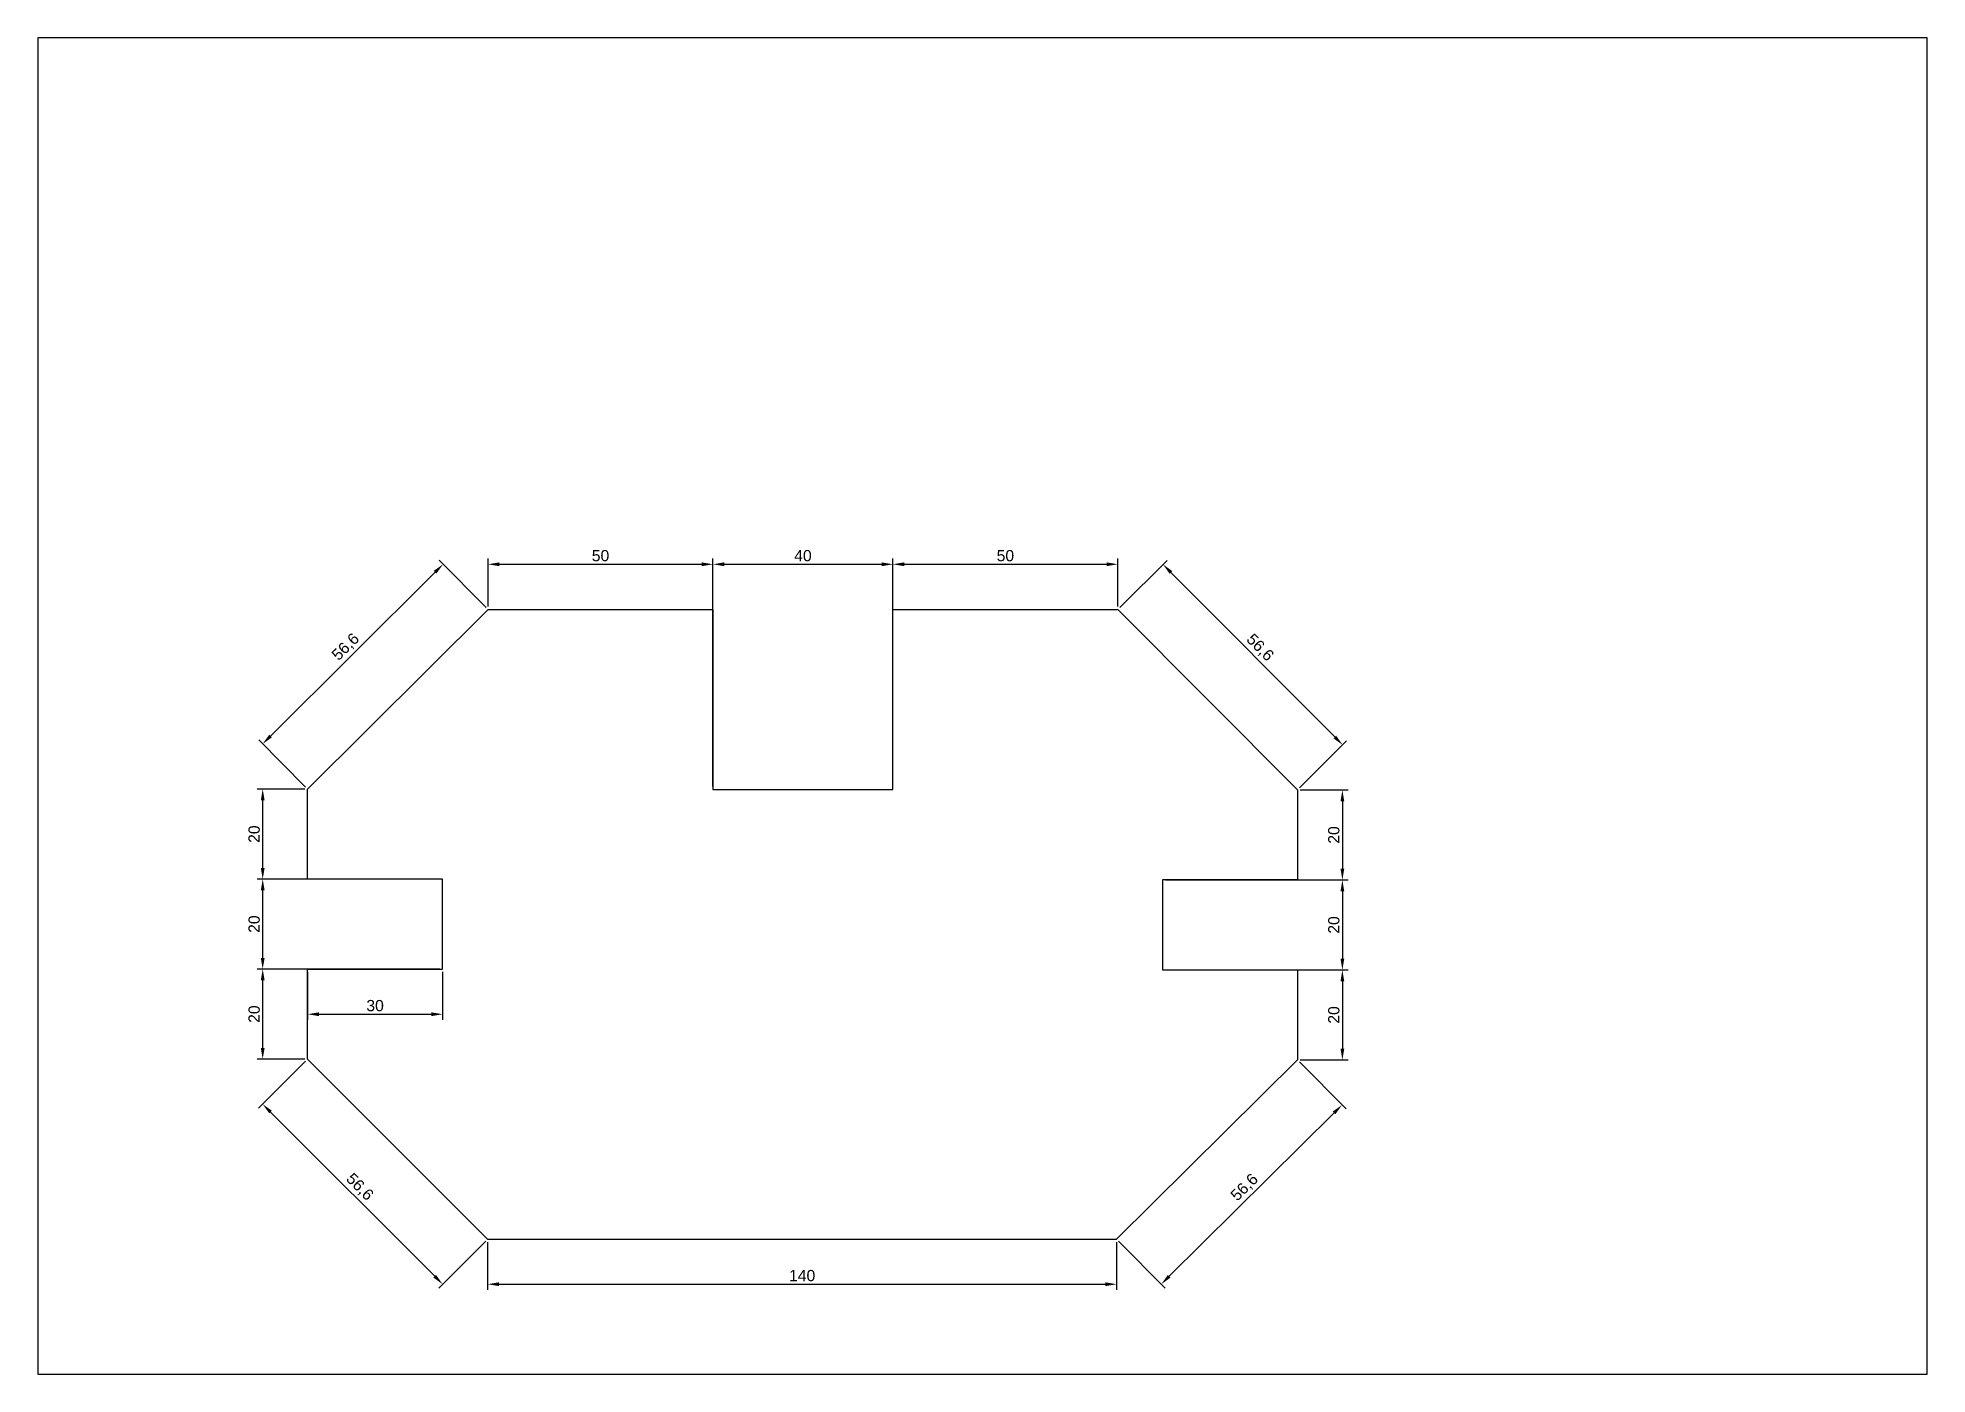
# Model space of a CAD drawing. Header units: millimetres. Extents: x 0 to 420, y 0 to 297.
import ezdxf

# ---------------------------------------------------------------- set-up
doc = ezdxf.new("R2010")
doc.units = ezdxf.units.MM
doc.layers.add('Kontury', color=7, linetype='Continuous', lineweight=30)
doc.layers.add('Pomocnicza', color=90, linetype='Continuous')
doc.layers.add('Wymiary', color=140, linetype='Continuous')
doc.styles.get("Standard").update_dxf_attribs({"font": 'arial.ttf'})
doc.dimstyles.new('KURS', dxfattribs={"dimtxt": 2.5, "dimasz": 2.5, "dimexe": 1.25, "dimexo": 0.625, "dimtad": 1, "dimtxsty": 'Standard', "dimcen": 2.5, "dimadec": 0, "dimazin": 0, "dimtfac": 1, "dimtmove": 0, "dimatfit": 3, "dimfxl": 1, "dimarcsym": 0})

# ---------------------------------------------------------------- blocks, each defined once
blk = doc.blocks.new('*D5')
at = {"layer": 'Defpoints', "color": 0, "transparency": 16777216}
for p in [(59.98, 70.02), (49.98, 60.02), (100, 30)]:
    blk.add_point(p, dxfattribs=at)
at = {"layer": 'Wymiary', "color": 0, "lineweight": -2, "transparency": 16777216}
for p, q in [((59.54, 69.58), (49.09, 59.14)), ((88.23, 21.77), (51.75, 58.25)), ((99.56, 29.56), (89.12, 19.12))]:
    blk.add_line(p, q, dxfattribs=at)
at = {"layer": 'Wymiary', "color": 0, "transparency": 16777216}
for points in [[(52.04, 58.55), (51.45, 57.96), (49.98, 60.02)], [(88.53, 22.06), (87.94, 21.47), (90, 20)]]:
    blk.add_solid(points, dxfattribs=at)
at = {"layer": 'Wymiary', "color": 0, "transparency": 16777216, "insert": (71.49, 41.52), "char_height": 2.5, "attachment_point": 5, "rotation": 315}
blk.add_mtext('56,6', dxfattribs=at)
blk = doc.blocks.new('*D6')
at = {"layer": 'Defpoints', "color": 0, "transparency": 16777216}
for p in [(50, 90.02), (59.98, 90.02), (59.98, 70.02)]:
    blk.add_point(p, dxfattribs=at)
at = {"layer": 'Wymiary', "color": 0, "lineweight": -2, "transparency": 16777216}
for p, q in [((59.35, 90.02), (48.75, 90.02)), ((50, 72.52), (50, 87.52)), ((59.35, 70.02), (48.75, 70.02))]:
    blk.add_line(p, q, dxfattribs=at)
at = {"layer": 'Wymiary', "color": 0, "transparency": 16777216}
for points in [[(49.58, 87.52), (50.42, 87.52), (50, 90.02)], [(49.58, 72.52), (50.42, 72.52), (50, 70.02)]]:
    blk.add_solid(points, dxfattribs=at)
at = {"layer": 'Wymiary', "color": 0, "transparency": 16777216, "insert": (48.1, 80.02), "char_height": 2.5, "attachment_point": 5, "rotation": 90}
blk.add_mtext('20', dxfattribs=at)
blk = doc.blocks.new('*D8')
at = {"layer": 'Defpoints', "color": 0, "transparency": 16777216}
for p in [(59.98, 90.02), (89.98, 90.02), (89.98, 80)]:
    blk.add_point(p, dxfattribs=at)
at = {"layer": 'Wymiary', "color": 0, "lineweight": -2, "transparency": 16777216}
for p, q in [((59.98, 89.4), (59.98, 78.75)), ((89.98, 89.4), (89.98, 78.75)), ((62.48, 80), (87.48, 80))]:
    blk.add_line(p, q, dxfattribs=at)
at = {"layer": 'Wymiary', "color": 0, "transparency": 16777216}
for points in [[(62.48, 80.42), (62.48, 79.58), (59.98, 80)], [(87.48, 80.42), (87.48, 79.58), (89.98, 80)]]:
    blk.add_solid(points, dxfattribs=at)
at = {"layer": 'Wymiary', "color": 0, "transparency": 16777216, "insert": (74.98, 81.9), "char_height": 2.5, "attachment_point": 5}
blk.add_mtext('30', dxfattribs=at)
blk = doc.blocks.new('*D9')
at = {"layer": 'Defpoints', "color": 0, "transparency": 16777216}
for p in [(50, 110.02), (89.98, 110.02), (89.98, 90.02)]:
    blk.add_point(p, dxfattribs=at)
at = {"layer": 'Wymiary', "color": 0, "lineweight": -2, "transparency": 16777216}
for p, q in [((89.35, 110.02), (48.75, 110.02)), ((50, 92.52), (50, 107.52)), ((89.35, 90.02), (48.75, 90.02))]:
    blk.add_line(p, q, dxfattribs=at)
at = {"layer": 'Wymiary', "color": 0, "transparency": 16777216}
for points in [[(49.58, 107.52), (50.42, 107.52), (50, 110.02)], [(49.58, 92.52), (50.42, 92.52), (50, 90.02)]]:
    blk.add_solid(points, dxfattribs=at)
at = {"layer": 'Wymiary', "color": 0, "transparency": 16777216, "insert": (48.1, 100.02), "char_height": 2.5, "attachment_point": 5, "rotation": 90}
blk.add_mtext('20', dxfattribs=at)
blk = doc.blocks.new('*D10')
at = {"layer": 'Defpoints', "color": 0, "transparency": 16777216}
for p in [(50, 130.02), (59.98, 130.02), (59.98, 110.02)]:
    blk.add_point(p, dxfattribs=at)
at = {"layer": 'Wymiary', "color": 0, "lineweight": -2, "transparency": 16777216}
for p, q in [((59.35, 130.02), (48.75, 130.02)), ((50, 112.52), (50, 127.52)), ((59.35, 110.02), (48.75, 110.02))]:
    blk.add_line(p, q, dxfattribs=at)
at = {"layer": 'Wymiary', "color": 0, "transparency": 16777216}
for points in [[(49.58, 127.52), (50.42, 127.52), (50, 130.02)], [(49.58, 112.52), (50.42, 112.52), (50, 110.02)]]:
    blk.add_solid(points, dxfattribs=at)
at = {"layer": 'Wymiary', "color": 0, "transparency": 16777216, "insert": (48.1, 120.02), "char_height": 2.5, "attachment_point": 5, "rotation": 90}
blk.add_mtext('20', dxfattribs=at)
blk = doc.blocks.new('*D11')
at = {"layer": 'Defpoints', "color": 0, "transparency": 16777216}
for p in [(90.09, 180), (100.09, 169.96), (59.98, 130.02)]:
    blk.add_point(p, dxfattribs=at)
at = {"layer": 'Wymiary', "color": 0, "lineweight": -2, "transparency": 16777216}
for p, q in [((99.65, 170.4), (89.21, 180.89)), ((51.75, 141.83), (88.32, 178.24)), ((59.54, 130.47), (49.1, 140.95))]:
    blk.add_line(p, q, dxfattribs=at)
at = {"layer": 'Wymiary', "color": 0, "transparency": 16777216}
for points in [[(88.02, 178.53), (88.61, 177.94), (90.09, 180)], [(51.46, 142.13), (52.04, 141.54), (49.98, 140.07)]]:
    blk.add_solid(points, dxfattribs=at)
at = {"layer": 'Wymiary', "color": 0, "transparency": 16777216, "insert": (68.53, 161.54), "char_height": 2.5, "attachment_point": 5, "rotation": 44.8726}
blk.add_mtext('56,6', dxfattribs=at)
blk = doc.blocks.new('*D12')
at = {"layer": 'Defpoints', "color": 0, "transparency": 16777216}
for p in [(150.09, 180), (100.09, 169.96), (150.09, 169.96)]:
    blk.add_point(p, dxfattribs=at)
at = {"layer": 'Wymiary', "color": 0, "lineweight": -2, "transparency": 16777216}
for p, q in [((100.09, 170.58), (100.09, 181.25)), ((150.09, 170.58), (150.09, 181.25)), ((102.59, 180), (147.59, 180))]:
    blk.add_line(p, q, dxfattribs=at)
at = {"layer": 'Wymiary', "color": 0, "transparency": 16777216}
for points in [[(102.59, 180.42), (102.59, 179.58), (100.09, 180)], [(147.59, 180.42), (147.59, 179.58), (150.09, 180)]]:
    blk.add_solid(points, dxfattribs=at)
at = {"layer": 'Wymiary', "color": 0, "transparency": 16777216, "insert": (125.09, 181.9), "char_height": 2.5, "attachment_point": 5}
blk.add_mtext('50', dxfattribs=at)
blk = doc.blocks.new('*D13')
at = {"layer": 'Defpoints', "color": 0, "transparency": 16777216}
for p in [(190.09, 180), (150.09, 129.96), (190.09, 129.96)]:
    blk.add_point(p, dxfattribs=at)
at = {"layer": 'Wymiary', "color": 0, "lineweight": -2, "transparency": 16777216}
for p, q in [((150.09, 130.58), (150.09, 181.25)), ((190.09, 130.58), (190.09, 181.25)), ((152.59, 180), (187.59, 180))]:
    blk.add_line(p, q, dxfattribs=at)
at = {"layer": 'Wymiary', "color": 0, "transparency": 16777216}
for points in [[(152.59, 180.42), (152.59, 179.58), (150.09, 180)], [(187.59, 180.42), (187.59, 179.58), (190.09, 180)]]:
    blk.add_solid(points, dxfattribs=at)
at = {"layer": 'Wymiary', "color": 0, "transparency": 16777216, "insert": (170.09, 181.9), "char_height": 2.5, "attachment_point": 5}
blk.add_mtext('40', dxfattribs=at)
blk = doc.blocks.new('*D14')
at = {"layer": 'Defpoints', "color": 0, "transparency": 16777216}
for p in [(240.09, 180), (190.09, 169.96), (240.09, 169.96)]:
    blk.add_point(p, dxfattribs=at)
at = {"layer": 'Wymiary', "color": 0, "lineweight": -2, "transparency": 16777216}
for p, q in [((190.09, 170.58), (190.09, 181.25)), ((240.09, 170.58), (240.09, 181.25)), ((192.59, 180), (237.59, 180))]:
    blk.add_line(p, q, dxfattribs=at)
at = {"layer": 'Wymiary', "color": 0, "transparency": 16777216}
for points in [[(192.59, 180.42), (192.59, 179.58), (190.09, 180)], [(237.59, 180.42), (237.59, 179.58), (240.09, 180)]]:
    blk.add_solid(points, dxfattribs=at)
at = {"layer": 'Wymiary', "color": 0, "transparency": 16777216, "insert": (215.09, 181.9), "char_height": 2.5, "attachment_point": 5}
blk.add_mtext('50', dxfattribs=at)
blk = doc.blocks.new('*D15')
at = {"layer": 'Defpoints', "color": 0, "transparency": 16777216}
for p in [(240.09, 169.96), (290.07, 139.84), (280.02, 129.84)]:
    blk.add_point(p, dxfattribs=at)
at = {"layer": 'Wymiary', "color": 0, "lineweight": -2, "transparency": 16777216}
for p, q in [((240.53, 170.4), (251.02, 180.84)), ((251.9, 178.18), (288.3, 141.62)), ((280.46, 130.28), (290.95, 140.73))]:
    blk.add_line(p, q, dxfattribs=at)
at = {"layer": 'Wymiary', "color": 0, "transparency": 16777216}
for points in [[(252.19, 178.48), (251.6, 177.89), (250.13, 179.96)], [(288.6, 141.91), (288.01, 141.32), (290.07, 139.84)]]:
    blk.add_solid(points, dxfattribs=at)
at = {"layer": 'Wymiary', "color": 0, "transparency": 16777216, "insert": (271.61, 161.4), "char_height": 2.5, "attachment_point": 5, "rotation": 314.8723}
blk.add_mtext('56,6', dxfattribs=at)
blk = doc.blocks.new('*D16')
at = {"layer": 'Defpoints', "color": 0, "transparency": 16777216}
for p in [(280.02, 129.84), (280.02, 109.84), (290, 109.84)]:
    blk.add_point(p, dxfattribs=at)
at = {"layer": 'Wymiary', "color": 0, "lineweight": -2, "transparency": 16777216}
for p, q in [((280.65, 129.84), (291.25, 129.84)), ((290, 127.34), (290, 112.34)), ((280.65, 109.84), (291.25, 109.84))]:
    blk.add_line(p, q, dxfattribs=at)
at = {"layer": 'Wymiary', "color": 0, "transparency": 16777216}
for points in [[(289.58, 127.34), (290.42, 127.34), (290, 129.84)], [(289.58, 112.34), (290.42, 112.34), (290, 109.84)]]:
    blk.add_solid(points, dxfattribs=at)
at = {"layer": 'Wymiary', "color": 0, "transparency": 16777216, "insert": (288.1, 119.84), "char_height": 2.5, "attachment_point": 5, "rotation": 90}
blk.add_mtext('20', dxfattribs=at)
blk = doc.blocks.new('*D17')
at = {"layer": 'Defpoints', "color": 0, "transparency": 16777216}
for p in [(250.02, 109.84), (250.02, 89.84), (290, 89.84)]:
    blk.add_point(p, dxfattribs=at)
at = {"layer": 'Wymiary', "color": 0, "lineweight": -2, "transparency": 16777216}
for p, q in [((250.65, 109.84), (291.25, 109.84)), ((290, 107.34), (290, 92.34)), ((250.65, 89.84), (291.25, 89.84))]:
    blk.add_line(p, q, dxfattribs=at)
at = {"layer": 'Wymiary', "color": 0, "transparency": 16777216}
for points in [[(289.58, 107.34), (290.42, 107.34), (290, 109.84)], [(289.58, 92.34), (290.42, 92.34), (290, 89.84)]]:
    blk.add_solid(points, dxfattribs=at)
at = {"layer": 'Wymiary', "color": 0, "transparency": 16777216, "insert": (288.1, 99.84), "char_height": 2.5, "attachment_point": 5, "rotation": 90}
blk.add_mtext('20', dxfattribs=at)
blk = doc.blocks.new('*D18')
at = {"layer": 'Defpoints', "color": 0, "transparency": 16777216}
for p in [(280.02, 89.84), (280.02, 69.84), (290, 69.84)]:
    blk.add_point(p, dxfattribs=at)
at = {"layer": 'Wymiary', "color": 0, "lineweight": -2, "transparency": 16777216}
for p, q in [((280.65, 89.84), (291.25, 89.84)), ((290, 87.34), (290, 72.34)), ((280.65, 69.84), (291.25, 69.84))]:
    blk.add_line(p, q, dxfattribs=at)
at = {"layer": 'Wymiary', "color": 0, "transparency": 16777216}
for points in [[(289.58, 87.34), (290.42, 87.34), (290, 89.84)], [(289.58, 72.34), (290.42, 72.34), (290, 69.84)]]:
    blk.add_solid(points, dxfattribs=at)
at = {"layer": 'Wymiary', "color": 0, "transparency": 16777216, "insert": (288.1, 79.84), "char_height": 2.5, "attachment_point": 5, "rotation": 90}
blk.add_mtext('20', dxfattribs=at)
blk = doc.blocks.new('*D20')
at = {"layer": 'Defpoints', "color": 0, "transparency": 16777216}
for p in [(280.02, 69.84), (239.82, 30), (249.73, 20)]:
    blk.add_point(p, dxfattribs=at)
at = {"layer": 'Wymiary', "color": 0, "lineweight": -2, "transparency": 16777216}
for p, q in [((280.46, 69.4), (290.81, 58.96)), ((288.16, 58.08), (251.51, 21.76)), ((240.26, 29.56), (250.61, 19.11))]:
    blk.add_line(p, q, dxfattribs=at)
at = {"layer": 'Wymiary', "color": 0, "transparency": 16777216}
for points in [[(287.86, 58.38), (288.45, 57.79), (289.93, 59.84)], [(251.21, 22.06), (251.8, 21.47), (249.73, 20)]]:
    blk.add_solid(points, dxfattribs=at)
at = {"layer": 'Wymiary', "color": 0, "transparency": 16777216, "insert": (268.33, 41.43), "char_height": 2.5, "attachment_point": 5, "rotation": 44.7444}
blk.add_mtext('56,6', dxfattribs=at)
blk = doc.blocks.new('*D21')
at = {"layer": 'Defpoints', "color": 0, "transparency": 16777216}
for p in [(100, 30), (239.82, 30), (239.82, 20)]:
    blk.add_point(p, dxfattribs=at)
at = {"layer": 'Wymiary', "color": 0, "lineweight": -2, "transparency": 16777216}
for p, q in [((100, 29.38), (100, 18.75)), ((239.82, 29.38), (239.82, 18.75)), ((102.5, 20), (237.32, 20))]:
    blk.add_line(p, q, dxfattribs=at)
at = {"layer": 'Wymiary', "color": 0, "transparency": 16777216}
for points in [[(102.5, 20.42), (102.5, 19.58), (100, 20)], [(237.32, 20.42), (237.32, 19.58), (239.82, 20)]]:
    blk.add_solid(points, dxfattribs=at)
at = {"layer": 'Wymiary', "color": 0, "transparency": 16777216, "insert": (169.91, 21.9), "char_height": 2.5, "attachment_point": 5, "rotation": 0.0003}
blk.add_mtext('140', dxfattribs=at)

msp = doc.modelspace()

# ---------------------------------------------------------------- linework, layer by layer
at = {"layer": 'Kontury'}
for p, q in [((59.978, 130.022), (100.089, 169.955)), ((100.089, 169.955), (150.089, 169.955)), ((150.089, 169.955), (150.089, 129.955)), ((190.089, 129.955), (190.089, 169.955)), ((190.089, 169.955), (240.089, 169.955)), ((240.089, 169.955), (280.022, 129.844)), ((59.978, 110.022), (59.978, 130.022)), ((150.089, 129.955), (190.089, 129.955)), ((280.022, 129.844), (280.022, 109.844)), ((89.978, 110.022), (59.978, 110.022)), ((89.978, 90.022), (89.978, 110.022)), ((280.022, 109.844), (250.022, 109.844)), ((250.022, 109.844), (250.022, 89.844)), ((59.978, 70.022), (59.978, 90.022)), ((59.978, 90.022), (89.978, 90.022)), ((250.022, 89.844), (280.022, 89.844)), ((280.022, 89.844), (280.022, 69.844)), ((100, 30), (59.978, 70.022)), ((280.022, 69.844), (239.821, 30.001)), ((100, 30), (239.821, 30.001))]:
    msp.add_line(p, q, dxfattribs=at)
at = {"layer": 'Pomocnicza'}
msp.add_lwpolyline([(0, 0), (420, 0), (420, 297), (0, 297)], close=True, dxfattribs=at)

# ---------------------------------------------------------------- dimensions: what is measured, and where the dimension line sits
at = {"layer": 'Wymiary'}
for p1, p2, distance, picture, middle in [((59.978, 130.022), (100.089, 169.955), 14.174, '*D11', (68.532, 161.541)), ((240.089, 169.955), (280.022, 129.844), 14.174, '*D15', (271.608, 161.401)), ((100, 30), (59.978, 70.022), 14.142, '*D5', (71.493, 41.515)), ((280.022, 69.844), (239.821, 30.001), 14.079, '*D20', (268.335, 41.434))]:
    dim = msp.add_aligned_dim(p1=p1, p2=p2, distance=distance, dimstyle='KURS', dxfattribs=at)
    dim.commit()
    dim.dimension.update_dxf_attribs({"geometry": picture, "text_midpoint": middle})
for base, p1, p2, picture, middle in [((150.089, 180), (100.089, 169.955), (150.089, 169.955), '*D12', (125.089, 181.901)), ((190.089, 180), (150.089, 129.955), (190.089, 129.955), '*D13', (170.089, 181.901)), ((240.089, 180), (190.089, 169.955), (240.089, 169.955), '*D14', (215.089, 181.901)), ((89.978, 80), (59.978, 90.022), (89.978, 90.022), '*D8', (74.978, 81.902))]:
    dim = msp.add_linear_dim(base=base, p1=p1, p2=p2, dimstyle='KURS', dxfattribs=at)
    dim.commit()
    dim.dimension.update_dxf_attribs({"geometry": picture, "text_midpoint": middle})
for base, p1, p2, picture, middle in [((50, 130.022), (59.978, 110.022), (59.978, 130.022), '*D10', (48.099, 120.022)), ((290, 109.844), (280.022, 129.844), (280.022, 109.844), '*D16', (288.099, 119.844)), ((50, 110.022), (89.978, 90.022), (89.978, 110.022), '*D9', (48.099, 100.022)), ((290, 89.844), (250.022, 109.844), (250.022, 89.844), '*D17', (288.099, 99.844)), ((50, 90.022), (59.978, 70.022), (59.978, 90.022), '*D6', (48.099, 80.022)), ((290, 69.844), (280.022, 89.844), (280.022, 69.844), '*D18', (288.099, 79.844))]:
    dim = msp.add_linear_dim(base=base, p1=p1, p2=p2, angle=90, dimstyle='KURS', dxfattribs=at)
    dim.commit()
    dim.dimension.update_dxf_attribs({"geometry": picture, "text_midpoint": middle})
dim = msp.add_aligned_dim(p1=(100, 30), p2=(239.821, 30.001), distance=-10, text='140', dimstyle='KURS', dxfattribs=at)
dim.commit()
dim.dimension.update_dxf_attribs({"geometry": '*D21', "text_midpoint": (169.911, 21.901)})

doc.saveas('drawing.dxf')
